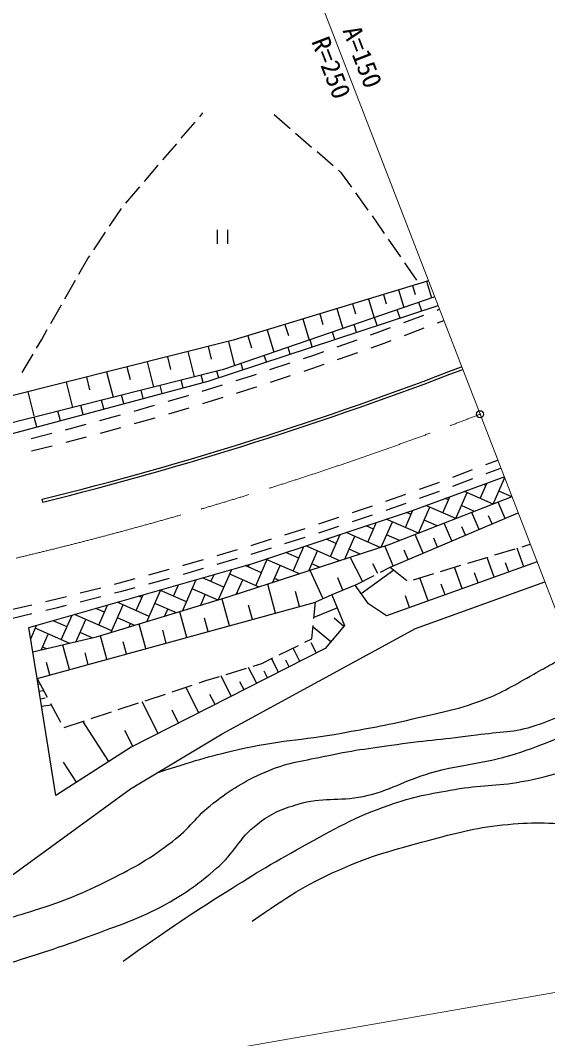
# Model space of a CAD drawing. Units: millimetres, scale not verified. Extents: x 40000 to 680000, y 20000 to 380000.
# Drawn here: x 178854 to 216000, y 248183 to 319877 of the extents above; entities that cross this region are included whole.
import ezdxf
from ezdxf.enums import TextEntityAlignment as Align

# ---------------------------------------------------------------- set-up
doc = ezdxf.new("R2010")
doc.units = ezdxf.units.MM
doc.header["$LTSCALE"] = 1000
doc.header["$PDMODE"] = 32
doc.header["$PDSIZE"] = 500
doc.linetypes.add('CHAIN', pattern=[18.5, 12, -1.5, 3.5, -1.5])
for name, color, linetype, lineweight in [('M-BGD', 7, 'Continuous', 25), ('M-BMK', 2, 'CHAIN', 13), ('M-STR-STRD', 7, 'Continuous', 13)]:
    doc.layers.add(name, color=color, linetype=linetype, lineweight=lineweight)
doc.layers.add('M-OTRS', color=6, linetype='Continuous')
doc.styles.add('ＭＳ ゴシック', font='')
doc.styles.get('ＭＳ ゴシック').set_extended_font_data('MS Gothic')

msp = doc.modelspace()

# ---------------------------------------------------------------- linework, layer by layer
at = {"layer": 'M-BGD'}
for p, q in [((191490, 313092), (191715, 313355)), ((190191, 311572), (191165, 312712)), ((196725, 313248), (197860, 312268)), ((198239, 311941), (199374, 310960)), ((188891, 310052), (189866, 311192)), ((199752, 310634), (200888, 309653)), ((187592, 308532), (188566, 309672)), ((201266, 309326), (201416, 309197)), ((201416, 309197), (202173, 308137)), ((186292, 307011), (187267, 308152)), ((202463, 307731), (203335, 306510)), ((185140, 305379), (185981, 306621)), ((203626, 306103), (204348, 305093)), ((184019, 303722), (184860, 304965)), ((192727, 305133), (192727, 304133)), ((193477, 304133), (193477, 305133)), ((204348, 305093), (204493, 304880)), ((204776, 304467), (205624, 303230)), ((183612, 303120), (183739, 303308)), ((182982, 302014), (183612, 303120)), ((205906, 302817), (206754, 301579)), ((181991, 300277), (182734, 301580)), ((207604, 301543), (193847, 297363)), ((206481, 301202), (206669, 300581)), ((207474, 301504), (207829, 300335)), ((208042, 300408), (193154, 295285)), ((204432, 300580), (204633, 299921)), ((205487, 300900), (205865, 299659)), ((181001, 298539), (181744, 299842)), ((192088, 294485), (208281, 299791)), ((202257, 299919), (202470, 299219)), ((203378, 300259), (203778, 298941)), ((207125, 299412), (206925, 300024)), ((199947, 299217), (200173, 298474)), ((201137, 299579), (201563, 298178)), ((205603, 298913), (205410, 299502)), ((205868, 298595), (207272, 299122)), ((208208, 299474), (208379, 299538)), ((197494, 298472), (197734, 297682)), ((198758, 298856), (199210, 297369)), ((202545, 297911), (202367, 298455)), ((203986, 298383), (203801, 298949)), ((208247, 298573), (208687, 298739)), ((180361, 297417), (180753, 298105)), ((194871, 297675), (195130, 296825)), ((196231, 298088), (196711, 296509)), ((201008, 297407), (200837, 297929)), ((203524, 297726), (203998, 297893)), ((203998, 297893), (204932, 298244)), ((205906, 297695), (207310, 298222)), ((193847, 297363), (177962, 293366)), ((180000, 296808), (180361, 297417)), ((192076, 296918), (192301, 296023)), ((193507, 297278), (193941, 295555)), ((197869, 296379), (197713, 296854)), ((199422, 296888), (199259, 297386)), ((201167, 296892), (202581, 297392)), ((203560, 296830), (204289, 297088)), ((204289, 297088), (204970, 297343)), ((178981, 295087), (179745, 296377)), ((189216, 296198), (189441, 295305)), ((190645, 296558), (191095, 294769)), ((196188, 295828), (196041, 296278)), ((198805, 296074), (199587, 296333)), ((199587, 296333), (200224, 296559)), ((201203, 295997), (202618, 296497)), ((186360, 295479), (186584, 294587)), ((187787, 295838), (188236, 294052)), ((194538, 295288), (194399, 295713)), ((196432, 295286), (197856, 295759)), ((198840, 295183), (199860, 295522)), ((199860, 295522), (200261, 295663)), ((193154, 295285), (175068, 290751)), ((183508, 294762), (183733, 293871)), ((184933, 295120), (185382, 293337)), ((191722, 294387), (191586, 294892)), ((192833, 294685), (192702, 295171)), ((194053, 294519), (195147, 294859)), ((195147, 294859), (195483, 294971)), ((196467, 294395), (197891, 294868)), ((175190, 289954), (192088, 294485)), ((182084, 294403), (182532, 292622)), ((188850, 293617), (188702, 294169)), ((190323, 294012), (190182, 294540)), ((191666, 293777), (193098, 294222)), ((194086, 293632), (195401, 294041)), ((195401, 294041), (195518, 294080)), ((179378, 293722), (179804, 292031)), ((186141, 292890), (185981, 293487)), ((187514, 293259), (187360, 293832)), ((189270, 293062), (190679, 293470)), ((190679, 293470), (190711, 293480)), ((191699, 292890), (193131, 293336)), ((183281, 292124), (183109, 292767)), ((184742, 292515), (184576, 293135)), ((186869, 292366), (188310, 292783)), ((189302, 292179), (190743, 292597)), ((180010, 291247), (179823, 291943)), ((181671, 291692), (181491, 292361)), ((184459, 291703), (185907, 292093)), ((186901, 291484), (188342, 291901)), ((182045, 291053), (183493, 291443)), ((184490, 290824), (185938, 291214)), ((179620, 290443), (181076, 290805)), ((182076, 290175), (183524, 290565)), ((179650, 289568), (181106, 289930)), ((209310, 287721), (210714, 288249)), ((211650, 288601), (212484, 288914)), ((211660, 287964), (212700, 288355)), ((206485, 285378), (212942, 287728)), ((209320, 287084), (210724, 287612)), ((212163, 285821), (212969, 287651)), ((212973, 287650), (212862, 287699)), ((206962, 286862), (208113, 287271)), ((208113, 287271), (208374, 287369)), ((211248, 286224), (211713, 287280)), ((211651, 287139), (211503, 287204)), ((180441, 285960), (180392, 286155)), ((204606, 286026), (206020, 286528)), ((213481, 286333), (204803, 282959)), ((206971, 286229), (208319, 286708)), ((208319, 286708), (208384, 286732)), ((208612, 285199), (209111, 286333)), ((209015, 286114), (208785, 286215)), ((209527, 284796), (210333, 286626)), ((212163, 285821), (210144, 286709)), ((213481, 286333), (212566, 286736)), ((195232, 281644), (206485, 285378)), ((202241, 285216), (203663, 285692)), ((204615, 285393), (206028, 285895)), ((205976, 284174), (206509, 285386)), ((206891, 283771), (207696, 285601)), ((209527, 284796), (207426, 285720)), ((210845, 285308), (209930, 285711)), ((212997, 284813), (212512, 285957)), ((199870, 284423), (201293, 284899)), ((202249, 284586), (203671, 285062)), ((206891, 283771), (204635, 284764)), ((204908, 281381), (213918, 285203)), ((206378, 285089), (206050, 285233)), ((208209, 284283), (207294, 284686)), ((211167, 284036), (210658, 285236)), ((212082, 284424), (211840, 284996)), ((197489, 283662), (198920, 284112)), ((199878, 283793), (201300, 284269)), ((203742, 284064), (203219, 284294)), ((203339, 283149), (203950, 284537)), ((204272, 282785), (205060, 284576)), ((209248, 283222), (208714, 284480)), ((210208, 283629), (209953, 284229)), ((195104, 282913), (196535, 283363)), ((197495, 283036), (198926, 283486)), ((201106, 283039), (200388, 283355)), ((200703, 282123), (201392, 283688)), ((201720, 281950), (202424, 283551)), ((204211, 282765), (201804, 283824)), ((205573, 283258), (204658, 283661)), ((207236, 282369), (206676, 283687)), ((208242, 282795), (207975, 283424)), ((192707, 282202), (194146, 282626)), ((204803, 282959), (193550, 279278)), ((195110, 282286), (196541, 282736)), ((198067, 281098), (198833, 282839)), ((201362, 281833), (198973, 282885)), ((199167, 281115), (199788, 282526)), ((202787, 282299), (202021, 282636)), ((205126, 281474), (204533, 282871)), ((206181, 281921), (205901, 282581)), ((212285, 282237), (213721, 282672)), ((214313, 281409), (213849, 282711)), ((214199, 282817), (214773, 282991)), ((190350, 281509), (191748, 281920)), ((192712, 281579), (194151, 282002)), ((195431, 280073), (196274, 281990)), ((198514, 280902), (196237, 281904)), ((198470, 282014), (197557, 282415)), ((202956, 280385), (202094, 282073)), ((210371, 281656), (211807, 282092)), ((212229, 280666), (211729, 282068)), ((179457, 277122), (195232, 281644)), ((187897, 280836), (189344, 281233)), ((190308, 281497), (190350, 281509)), ((190514, 280932), (191753, 281296)), ((192795, 279049), (193750, 281219)), ((195834, 280989), (194695, 281490)), ((194919, 281391), (195000, 281578)), ((196615, 280280), (197152, 281501)), ((200186, 279154), (199278, 281152)), ((199938, 281368), (199385, 281611)), ((202858, 279534), (205153, 281187)), ((204037, 280937), (203692, 281613)), ((204218, 281029), (204908, 281381)), ((215255, 281745), (204645, 277963)), ((204908, 281381), (206084, 280450)), ((208457, 281076), (209893, 281511)), ((209986, 279867), (209448, 281376)), ((213271, 281038), (213039, 281689)), ((185847, 280273), (186933, 280571)), ((187902, 280215), (189349, 280612)), ((190273, 278284), (191250, 280503)), ((190313, 280877), (190514, 280932)), ((193198, 279964), (191688, 280628)), ((192282, 280366), (192500, 280861)), ((195666, 279970), (193600, 280879)), ((194062, 279446), (194516, 280476)), ((197090, 280436), (196749, 280586)), ((201576, 279759), (201210, 280633)), ((202437, 280119), (203772, 280801)), ((206544, 280496), (207979, 280931)), ((206696, 277069), (215797, 280340)), ((207571, 279006), (206991, 280631)), ((211108, 280267), (210858, 280968)), ((183062, 279564), (184516, 279934)), ((185485, 280181), (185847, 280273)), ((185489, 279563), (186000, 279693)), ((186000, 279693), (186938, 279951)), ((187752, 277519), (188731, 279744)), ((190562, 278939), (188681, 279766)), ((189646, 279341), (189999, 280144)), ((192794, 279049), (190964, 279854)), ((196831, 278139), (196276, 280170)), ((198524, 278602), (198235, 279661)), ((202437, 280119), (200806, 279436)), ((203383, 278805), (202437, 280119)), ((208778, 279436), (208509, 280191)), ((180036, 273546), (199650, 278910)), ((180636, 278959), (181322, 279120)), ((181322, 279120), (182093, 279317)), ((183066, 278946), (184520, 279316)), ((193550, 279278), (184190, 276438)), ((187925, 277914), (185674, 278904)), ((187010, 278316), (187499, 279427)), ((187413, 279232), (187178, 279335)), ((191534, 278667), (191880, 279451)), ((193582, 277251), (193068, 279132)), ((194242, 279504), (194113, 279561)), ((199533, 277769), (199650, 278910)), ((200806, 279436), (199650, 278910)), ((200806, 279436), (201700, 277280)), ((206270, 278543), (205981, 279355)), ((178203, 278386), (179663, 278730)), ((180640, 278344), (181465, 278538)), ((181465, 278538), (182097, 278699)), ((184777, 278207), (184171, 278473)), ((184374, 277291), (184998, 278710)), ((185230, 276754), (186095, 278719)), ((189855, 278157), (188328, 278829)), ((189013, 277901), (189243, 278426)), ((190572, 276428), (190081, 278226)), ((195207, 277695), (194929, 278710)), ((201189, 278512), (199539, 277828)), ((204645, 277963), (203383, 278805)), ((178206, 277771), (179666, 278115)), ((182141, 277181), (181164, 277611)), ((181225, 277584), (181248, 277635)), ((181738, 276266), (182498, 277994)), ((185289, 276888), (182667, 278042)), ((182759, 276105), (183459, 277694)), ((186916, 277265), (185692, 277804)), ((192077, 276839), (191820, 277780)), ((201639, 277207), (200955, 277781)), ((180036, 273546), (179457, 277122)), ((179584, 276338), (179997, 277277)), ((182332, 276005), (179907, 277072)), ((183954, 276383), (183056, 276779)), ((186491, 277136), (186607, 277401)), ((187696, 275641), (187226, 277359)), ((189134, 276034), (188888, 276933)), ((193077, 269655), (206696, 277069)), ((199387, 276333), (199482, 277272)), ((200721, 276112), (199471, 277160)), ((201700, 277280), (200333, 275650)), ((184190, 276438), (179736, 275399)), ((180324, 275537), (180822, 276669)), ((184946, 274889), (184497, 276532)), ((186321, 275265), (186086, 276124)), ((198887, 276087), (199387, 276333)), ((199707, 275332), (199338, 276059)), ((180709, 275626), (180420, 275754)), ((182318, 274170), (181847, 275892)), ((183632, 274530), (183408, 275351)), ((200333, 275650), (186661, 268709)), ((197093, 275204), (198439, 275866)), ((198544, 274741), (198066, 275683)), ((180941, 273794), (180706, 274655)), ((195262, 274413), (195863, 274598)), ((195863, 274598), (196645, 274983)), ((197038, 273976), (196550, 274936)), ((197791, 274359), (197552, 274830)), ((193350, 273827), (194784, 274267)), ((195502, 273197), (194935, 274313)), ((196270, 273587), (196026, 274067)), ((180036, 273546), (180738, 272221)), ((181350, 265291), (180036, 273546)), ((180099, 273151), (180251, 273175)), ((191441, 273231), (191920, 273389)), ((191920, 273389), (192872, 273680)), ((193716, 272290), (192991, 273717)), ((194609, 272743), (194325, 273302)), ((180177, 272657), (180482, 272705)), ((187642, 271978), (189067, 272447)), ((189542, 272604), (190966, 273074)), ((191432, 271131), (190520, 272927)), ((180263, 272119), (180599, 272172)), ((180973, 271779), (181675, 270454)), ((185743, 271351), (187167, 271821)), ((188558, 269672), (187424, 271906)), ((192574, 271710), (192212, 272424)), ((180349, 271581), (181021, 271688)), ((183843, 270725), (185268, 271195)), ((189995, 270401), (189539, 271299)), ((181944, 270098), (183369, 270568)), ((185079, 267691), (183252, 270530)), ((186771, 268764), (186204, 269881)), ((186609, 265764), (193077, 269655)), ((186661, 268709), (181350, 265291)), ((182808, 266229), (181895, 267648)), ((177406, 259086), (186609, 265764))]:
    msp.add_line(p, q, dxfattribs=at)
for radius in [247335, 247535]:
    msp.add_arc((120787, 526200), radius, 283.94505, 291.12861, dxfattribs=at)
for points, knots in [([(188489, 266895), (191141, 267770), (191943, 268009), (194206, 268538), (197003, 269191), (198641, 269189), (201469, 269697), (203406, 270046), (204498, 270216), (206413, 270674), (208381, 271145), (209523, 271306), (211418, 272017), (212895, 272571), (213635, 273089), (215019, 273848), (216082, 274431), (216431, 274632), (217708, 275395)], [0, 0, 0, 0, 1, 1, 1, 2, 2, 2, 3, 3, 3, 4, 4, 4, 5, 5, 5, 6, 6, 6, 6]), ([(175060, 255998), (177357, 256483), (178057, 256644), (179923, 257246), (182030, 257925), (183193, 258392), (185172, 259382), (186971, 260283), (187965, 260850), (189567, 262068), (190789, 262997), (191219, 263818), (192436, 264753), (193758, 265770), (194571, 266279), (196098, 266951), (197611, 267617), (198570, 267702), (200187, 268049), (202195, 268481), (203342, 268614), (205375, 268904), (207562, 269216), (208803, 269269), (210991, 269575), (212640, 269806), (213622, 269720), (215202, 270247), (216766, 270768), (217381, 271171), (218942, 272202)], [0, 0, 0, 0, 1, 1, 1, 2, 2, 2, 3, 3, 3, 4, 4, 4, 5, 5, 5, 6, 6, 6, 7, 7, 7, 8, 8, 8, 9, 9, 9, 10, 10, 10, 10]), ([(171522, 251343), (174304, 252248), (175008, 252478), (177237, 253218), (179720, 254042), (181135, 254437), (183585, 255354), (185787, 256177), (187077, 256545), (189140, 257673), (190625, 258486), (191386, 259083), (192680, 260176), (193943, 261243), (194241, 262276), (195548, 263289), (196535, 264053), (197224, 264328), (198417, 264692), (200139, 265219), (201232, 264873), (202995, 265242), (204921, 265645), (205865, 266346), (207756, 266890), (210201, 267593), (211695, 267533), (214103, 268355), (216287, 269099), (217090, 269492), (219509, 270735)], [0, 0, 0, 0, 1, 1, 1, 2, 2, 2, 3, 3, 3, 4, 4, 4, 5, 5, 5, 6, 6, 6, 7, 7, 7, 8, 8, 8, 9, 9, 9, 10, 10, 10, 10]), ([(186088, 253645), (189353, 255925), (190234, 256559), (192985, 258284), (195195, 259669), (196433, 260451), (198722, 261702), (201043, 262970), (202333, 263749), (204826, 264631), (206581, 265253), (207631, 265407), (209465, 265730), (211285, 266050), (212347, 265943), (214165, 266279), (216703, 266750), (217624, 267152), (220486, 268208)], [0, 0, 0, 0, 1, 1, 1, 2, 2, 2, 3, 3, 3, 4, 4, 4, 5, 5, 5, 6, 6, 6, 6]), ([(195182, 256453), (197853, 258284), (198758, 258926), (201286, 260054), (203647, 261107), (205075, 261459), (207573, 262129), (209596, 262671), (210739, 263005), (212822, 263228), (214979, 263458), (215837, 263395), (218376, 263228)], [0, 0, 0, 0, 1, 1, 1, 2, 2, 2, 3, 3, 3, 4, 4, 4, 4])]:
    msp.add_open_spline(points, degree=3, knots=knots, dxfattribs=at)
at = {"layer": 'M-BMK'}
msp.add_arc((120787, 526200), 250925, 257.96258, 291.12861, dxfattribs=at)
at = {"layer": 'M-OTRS'}
msp.add_point((211236, 292144), dxfattribs=at)
at = {"layer": 'M-STR-STRD'}
for p, q in [((211236, 292144), (194778, 334731)), ((211236, 292144), (226953, 251471)), ((122555, 235069), (226307, 253144))]:
    msp.add_line(p, q, dxfattribs=at)

# ---------------------------------------------------------------- texts
at = {"layer": 'M-STR-STRD', "style": 'ＭＳ ゴシック'}
msp.add_text('A=150', height=1320, rotation=291.129, dxfattribs=at).set_placement((201170, 319023), align=Align.BOTTOM_LEFT)
msp.add_text('R=250', height=1320, rotation=291.129, dxfattribs=at).set_placement((200565, 318877), align=Align.TOP_LEFT)

doc.saveas('drawing.dxf')
